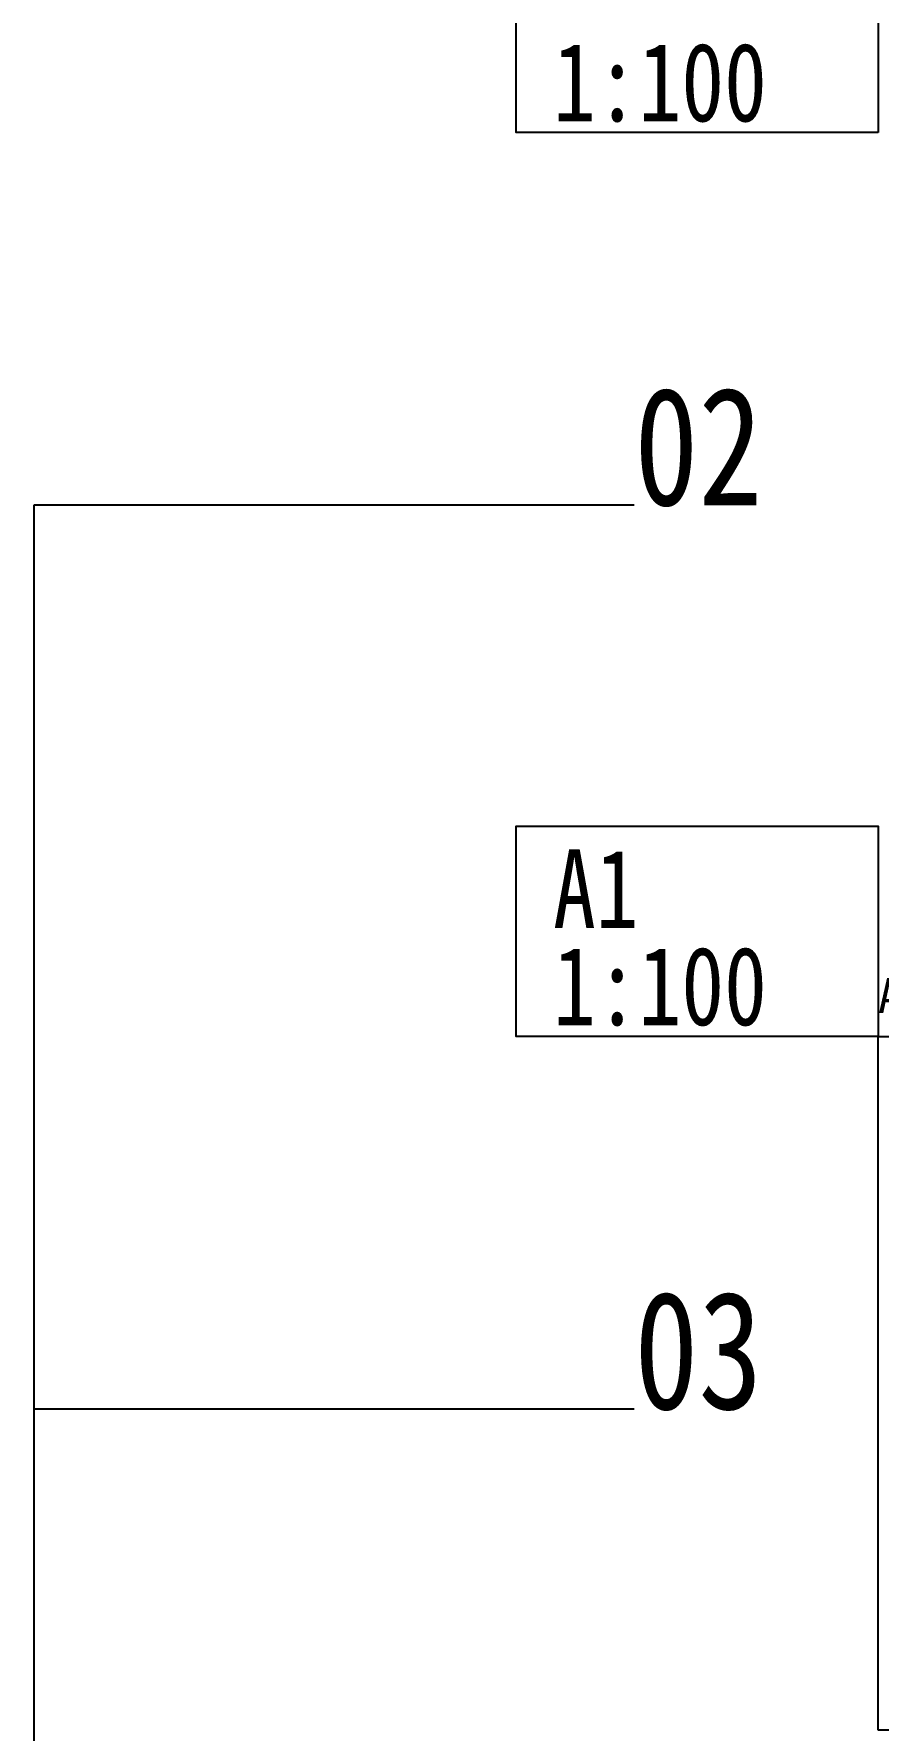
# Model space of a CAD drawing. Extents: x 27938 to 725830, y -209821 to 1628073.
# Drawn here: x 187918 to 260214, y 1032032 to 1177275 of the extents above; entities that cross this region are included whole.
import ezdxf

# ---------------------------------------------------------------- set-up
doc = ezdxf.new("R2010")
doc.units = 0
doc.header["$LTSCALE"] = 1000
doc.header["$MEASUREMENT"] = 0
doc.layers.add('text', color=7, linetype='Continuous')
doc.layers.add('图框', color=140, linetype='Continuous')
doc.layers.add('yichutu', color=7, linetype='Continuous', true_color=0xffffff, plot=False)
doc.styles.add('_TCH_LABEL', font='')
doc.styles.add('黑体', font='')
doc.styles.get('_TCH_LABEL').set_extended_font_data('SimHei')
doc.styles.get('黑体').set_extended_font_data('SimHei')

# ---------------------------------------------------------------- blocks, each defined once
blk = doc.blocks.new('yct-841-594-84100-59399.9999999999-100-1000.0')
at = {"layer": 'yichutu', "color": 7, "true_color": 0xffffff}
blk.add_lwpolyline([(0, 0), (0, 59400), (84100, 59400), (84100, 0)], close=True, dxfattribs=at)
at = {"layer": 'yichutu', "color": 7, "true_color": 0xffffff, "style": '_TCH_LABEL'}
blk.add_text('A1 1:100', height=3000, dxfattribs=at).set_placement((0, 61400))

msp = doc.modelspace()

# ---------------------------------------------------------------- linework, layer by layer
for p, q in [((239331, 1136915.9), (187918.3, 1136915.9)), ((187918.3, 1136915.9), (187918.3, 807122.3)), ((239331, 1059515.9), (187918.3, 1059515.9))]:
    msp.add_line(p, q)
at = {"layer": '图框', "color": 2}
for points in [[(260214.1, 1168832.1), (229214.1, 1168832.1), (229214.1, 1186832.1), (260214.1, 1186832.1)], [(260214.1, 1091432.1), (229214.1, 1091432.1), (229214.1, 1109432.1), (260214.1, 1109432.1)]]:
    msp.add_lwpolyline(points, close=True, dxfattribs=at)

# ---------------------------------------------------------------- block references
at = {"layer": 'yichutu'}
msp.add_blockref('yct-841-594-84100-59399.9999999999-100-1000.0', (260214.1, 1032032.1), dxfattribs=at)

# ---------------------------------------------------------------- texts
at = {"layer": 'text', "color": 1, "style": '黑体', "width": 0.8}
for s, p in [('02', (239331, 1136915.9)), ('03', (239331, 1059515.9))]:
    msp.add_text(s, height=10094.18, dxfattribs=at).set_placement(p)
at = {"layer": '图框', "color": 2, "style": '黑体', "width": 0.8}
for s, p in [('1:100', (232377.3, 1169788.7)), ('A1', (232377.3, 1100714.8)), ('1:100', (232377.3, 1092388.7))]:
    msp.add_text(s, height=6729.45, dxfattribs=at).set_placement(p)

doc.saveas('drawing.dxf')
